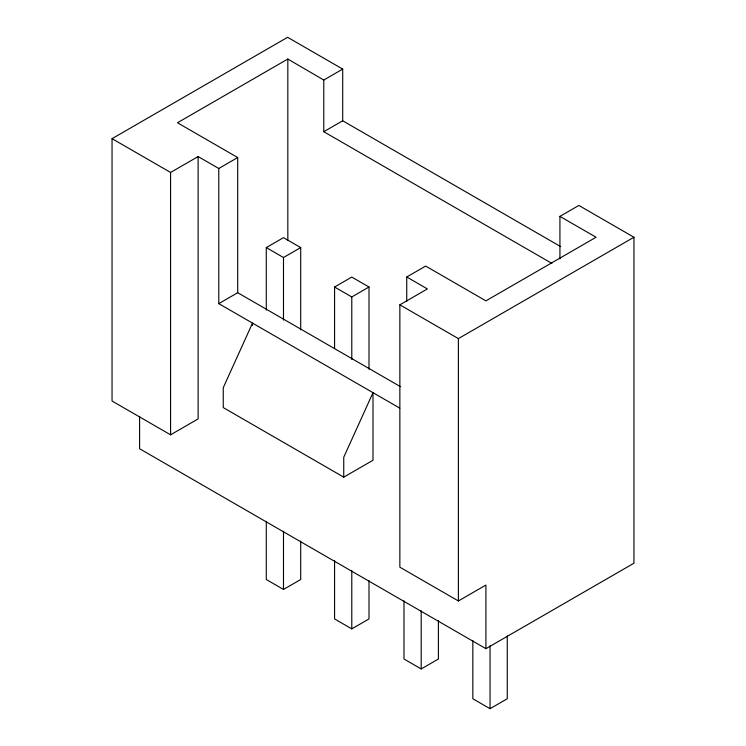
<?xml version="1.0" encoding="UTF-8"?>
<svg xmlns="http://www.w3.org/2000/svg" width="746" height="746" viewBox="0 0 746 746"><rect width="100%" height="100%" fill="white"/><g stroke="black" fill="none" stroke-linecap="round" stroke-linejoin="round"><path stroke-width="1.12" d="M400.546 386.717L237.704 292.702L237.704 157.546L218.774 168.475L198.119 156.557L198.119 418.916L170.573 434.815L112.049 401.022L112.049 138.663L287.62 37.3L342.703 69.098L342.703 120.777L560.703 246.637M551.853 263.394L323.773 131.706L323.773 80.036L287.835 59.037L177.464 122.764L237.704 157.546M323.773 80.036L342.703 69.098M112.049 138.663L170.573 172.457L198.119 156.557M323.773 131.706L342.703 120.777M266.285 310.131L266.285 247.588L283.489 237.648L300.703 247.588L300.703 329.825M266.285 247.588L283.489 257.519L300.703 247.588M218.774 168.475L218.774 303.631L237.704 292.702M334.572 348.401L334.572 287.014L351.786 277.074L369 287.014L369 369.251M334.572 287.014L351.786 296.955L369 287.014M406.738 301.468L406.738 276.999L425.668 266.07L485.916 300.852L596.082 237.247L559.929 216.377L559.929 258.871M559.929 216.377L578.868 205.448L633.951 237.247L633.951 563.211L485.916 648.675L485.916 585.069L458.38 600.968L399.856 567.184L399.856 304.825L427.393 288.926L406.738 276.999M399.856 304.825L458.38 338.609L633.951 237.247M343.738 477.151L373 460.254L373 392.676L343.738 457.27L343.738 477.151L223.25 407.586L223.25 387.706L252.512 323.111L252.512 325.442M266.285 521.351L266.285 579.511L283.489 589.443L300.703 579.511L300.703 541.13M334.572 560.787L334.572 618.938L351.786 628.878L369 618.938L369 580.556M403.987 600.856L403.987 659.007L421.192 668.948L438.406 659.007L438.406 620.625M472.833 640.609L472.833 698.76L490.047 708.7L507.261 698.76L507.261 635.956M218.774 303.631L399.791 408.146M485.916 648.675L139.595 448.728L139.595 416.352M490.047 645.896L490.047 708.7M458.38 338.609L458.38 600.968M421.192 610.797L421.192 668.948M351.786 296.955L351.786 359.497M351.786 570.718L351.786 628.878M287.835 59.037L287.835 240.305M283.489 257.519L283.489 320.071M283.489 531.292L283.489 589.443M170.573 172.457L170.573 434.815"/></g></svg>
